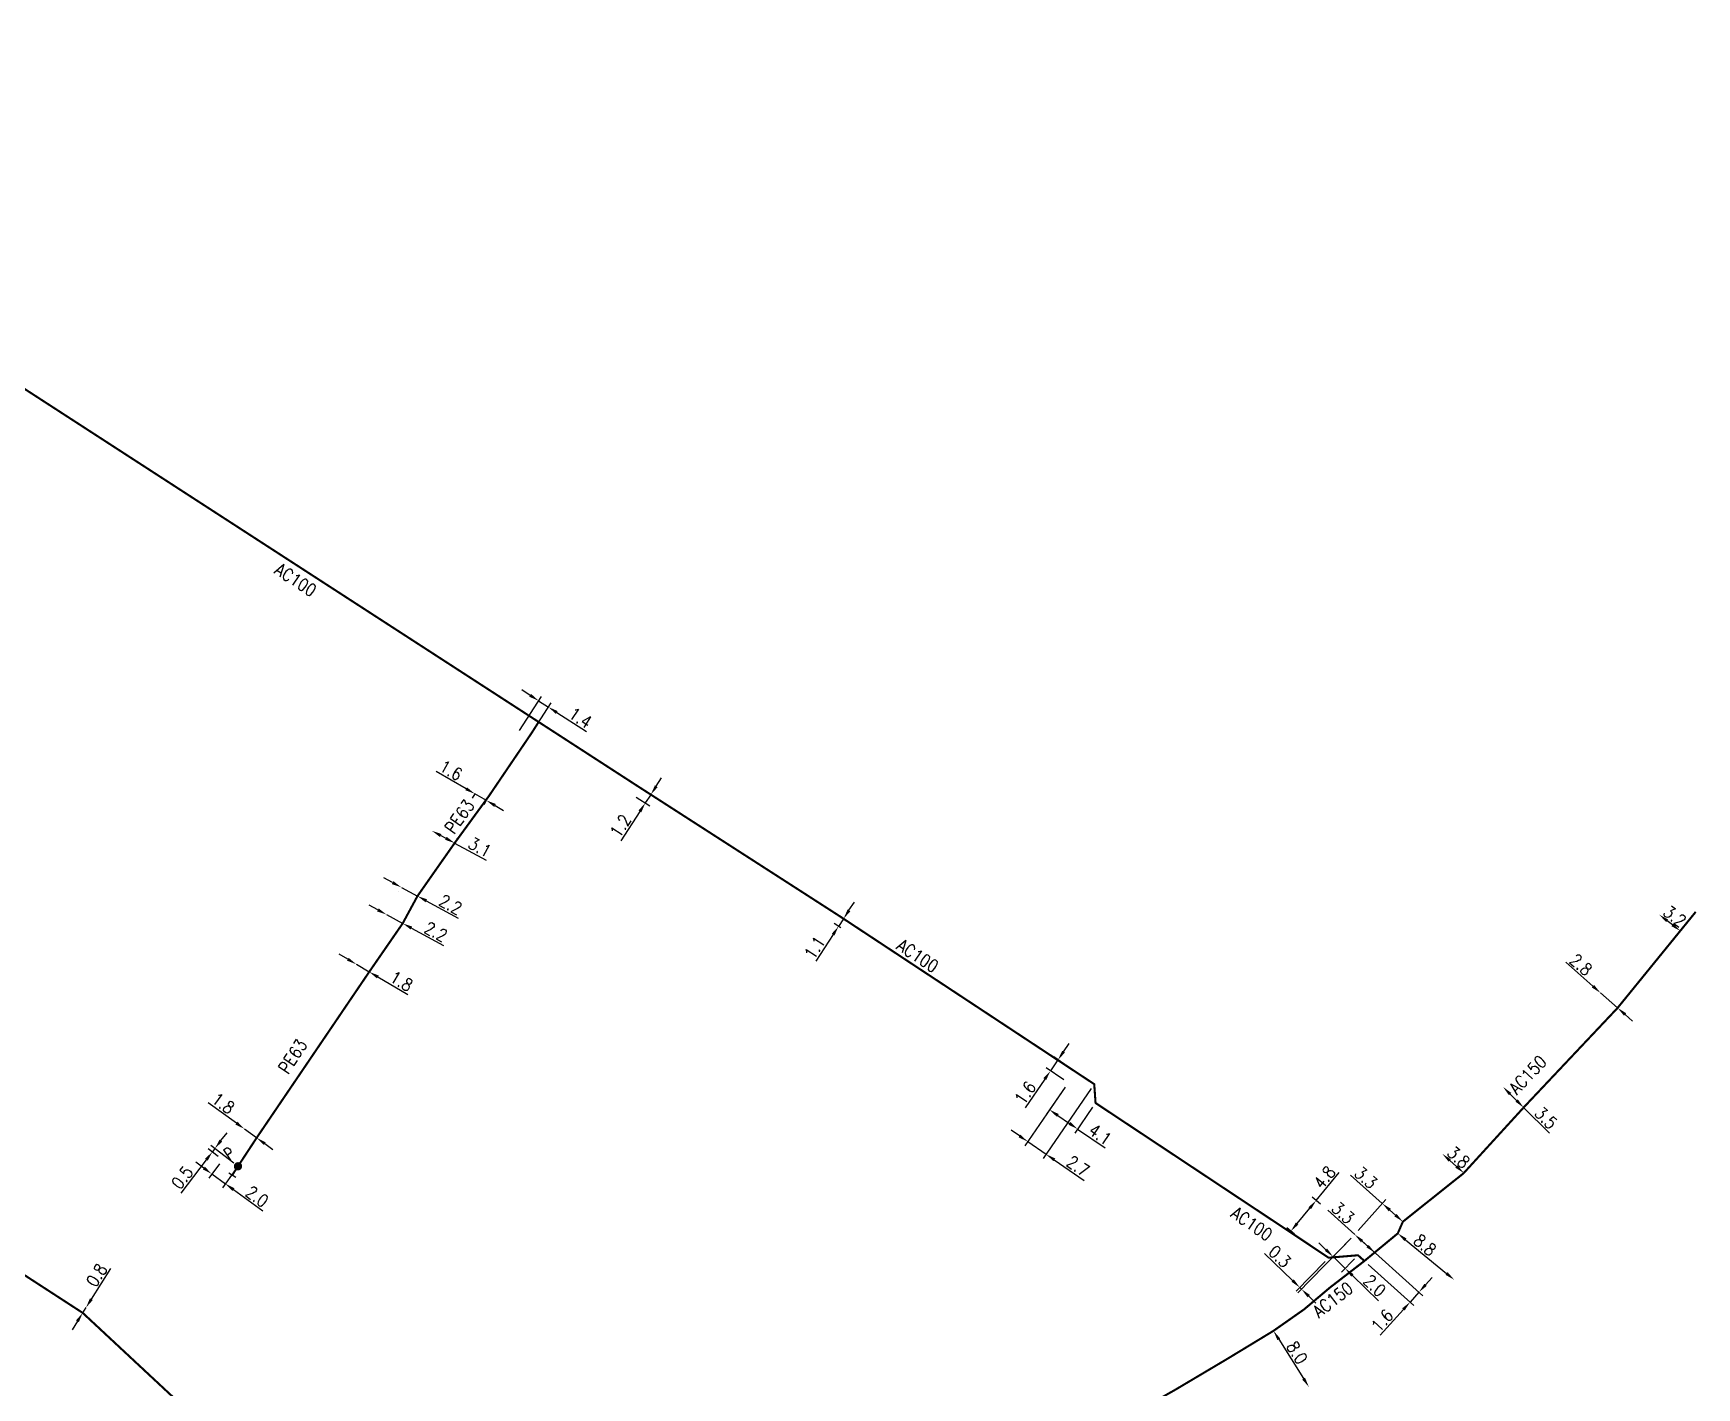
# Model space of a CAD drawing. Header units: millimetres. Extents: x 138998 to 140015, y 127998 to 129006.
# Drawn here: x 139799.9 to 140000.1, y 128488 to 128651.1 of the extents above; entities that cross this region are included whole.
import ezdxf
from ezdxf.enums import TextEntityAlignment as Align

# ---------------------------------------------------------------- set-up
doc = ezdxf.new("R2010")
doc.units = ezdxf.units.MM
doc.header["$PDMODE"] = 34
doc.linetypes.add('L_25_AP', pattern=[2000, 1000, 1000])
doc.linetypes.add('L_25_PE', pattern=[2000, 1000, 1000])
doc.layers.get('0').update_dxf_attribs({"linetype": 'CONTINUOUS'})
doc.layers.get('DEFPOINTS').update_dxf_attribs({"linetype": 'CONTINUOUS'})
for name, color, linetype in [('L_150', 1, 'CONTINUOUS'), ('L_300', 7, 'CONTINUOUS'), ('L_340', 7, 'CONTINUOUS')]:
    doc.layers.add(name, color=color, linetype=linetype)
doc.styles.add('G_ROMANS', font='ROMANS.SHX', dxfattribs={"width": 0.75})
doc.styles.get("Standard").update_dxf_attribs({"font": 'romans.shx', "width": 0.85})
doc.dimstyles.get("Standard").update_dxf_attribs({"dimtxt": 1.5, "dimasz": 1.2, "dimexe": 0.625, "dimexo": 0.625, "dimgap": 0.25, "dimtad": 1, "dimdec": 1, "dimzin": 0, "dimdsep": 46, "dimtxsty": 'Standard', "dimcen": -0.5, "dimadec": 0, "dimazin": 0, "dimtfac": 1, "dimtdec": 1, "dimtmove": 0, "dimatfit": 3, "dimfxl": 0, "dimtolj": 1, "dimtzin": 0, "dimarcsym": 0})

# ---------------------------------------------------------------- blocks, each defined once
blk = doc.blocks.new('*D8')
at = {"layer": 'DEFPOINTS', "color": 0, "linetype": 'Continuous', "transparency": 16777216}
for p in [(139861.9, 128569.96), (139860.22, 128567.36), (139858.06, 128566.61)]:
    blk.add_point(p, dxfattribs=at)
at = {"layer": 'L_150', "color": 0, "linetype": 'Continuous', "lineweight": -2, "transparency": 16777216}
for p, q in [((139859.71, 128571.37), (139858.7, 128572.02)), ((139858.4, 128567.13), (139861.06, 128571.24)), ((139860.55, 128567.88), (139862.24, 128570.48)), ((139860.72, 128570.72), (139861.9, 128569.96)), ((139862.9, 128569.31), (139866.47, 128567))]:
    blk.add_line(p, q, dxfattribs=at)
at = {"layer": 'L_150', "color": 0, "linetype": 'Continuous', "transparency": 16777216}
for points in [[(139859.82, 128571.54), (139859.6, 128571.2), (139860.72, 128570.72)], [(139863.01, 128569.48), (139862.8, 128569.14), (139861.9, 128569.96)]]:
    blk.add_solid(points, dxfattribs=at)
at = {"layer": 'L_150', "color": 0, "linetype": 'Continuous', "transparency": 16777216, "insert": (139865.74, 128568.67), "char_height": 1.5, "attachment_point": 5, "rotation": 327.1236}
blk.add_mtext('\\A1;1.4', dxfattribs=at)
blk = doc.blocks.new('*D64')
at = {"layer": 'DEFPOINTS', "color": 0, "linetype": 'Continuous', "transparency": 16777216}
for p in [(139853.04, 128559.52), (139853.35, 128560.04), (139854.73, 128559.24)]:
    blk.add_point(p, dxfattribs=at)
at = {"layer": 'L_150', "color": 0, "linetype": 'Continuous', "lineweight": -2, "transparency": 16777216}
for p, q in [((139852, 128560.12), (139848.38, 128562.22)), ((139853.03, 128559.5), (139852.73, 128558.98)), ((139854.43, 128558.72), (139853.04, 128559.52)), ((139854.42, 128558.7), (139854.11, 128558.18)), ((139855.47, 128558.12), (139856.5, 128557.51))]:
    blk.add_line(p, q, dxfattribs=at)
at = {"layer": 'L_150', "color": 0, "linetype": 'Continuous', "transparency": 16777216}
for points in [[(139852.1, 128560.29), (139851.9, 128559.95), (139853.04, 128559.52)], [(139855.57, 128558.29), (139855.37, 128557.94), (139854.43, 128558.72)]]:
    blk.add_solid(points, dxfattribs=at)
at = {"layer": 'L_150', "color": 0, "linetype": 'Continuous', "transparency": 16777216, "insert": (139850.17, 128562.34), "char_height": 1.5, "attachment_point": 5, "rotation": 329.9314}
blk.add_mtext('\\A1;1.6', dxfattribs=at)
blk = doc.blocks.new('*D65')
at = {"layer": 'DEFPOINTS', "color": 0, "linetype": 'Continuous', "transparency": 16777216}
for p in [(139844.2, 128548.26), (139844.2, 128548.25), (139846.14, 128547.21)]:
    blk.add_point(p, dxfattribs=at)
at = {"layer": 'L_150', "color": 0, "linetype": 'Continuous', "lineweight": -2, "transparency": 16777216}
for p, q in [((139843.14, 128548.82), (139842.09, 128549.39)), ((139843.91, 128547.71), (139843.9, 128547.7)), ((139844.2, 128548.25), (139846.14, 128547.21)), ((139847.19, 128546.64), (139851.04, 128544.56))]:
    blk.add_line(p, q, dxfattribs=at)
at = {"layer": 'L_150', "color": 0, "linetype": 'Continuous', "transparency": 16777216}
for points in [[(139843.24, 128549), (139843.05, 128548.65), (139844.2, 128548.25)], [(139847.29, 128546.81), (139847.1, 128546.46), (139846.14, 128547.21)]]:
    blk.add_solid(points, dxfattribs=at)
at = {"layer": 'L_150', "color": 0, "linetype": 'Continuous', "transparency": 16777216, "insert": (139850.12, 128546.19), "char_height": 1.5, "attachment_point": 5, "rotation": 331.5995}
blk.add_mtext('\\A1;2.2', dxfattribs=at)
blk = doc.blocks.new('*D66')
at = {"layer": 'DEFPOINTS', "color": 0, "linetype": 'Continuous', "transparency": 16777216}
for p in [(139847.88, 128555.06), (139847.88, 128555.06), (139850.59, 128553.56)]:
    blk.add_point(p, dxfattribs=at)
at = {"layer": 'L_150', "color": 0, "linetype": 'Continuous', "lineweight": -2, "transparency": 16777216}
for p, q in [((139848.94, 128554.49), (139849.55, 128554.16)), ((139850.61, 128553.59), (139854.39, 128551.54)), ((139850.89, 128554.11), (139850.91, 128554.14))]:
    blk.add_line(p, q, dxfattribs=at)
at = {"layer": 'L_150', "color": 0, "linetype": 'Continuous', "transparency": 16777216}
for points in [[(139849.03, 128554.67), (139848.84, 128554.32), (139847.88, 128555.06)], [(139849.65, 128554.34), (139849.46, 128553.98), (139850.61, 128553.59)]]:
    blk.add_solid(points, dxfattribs=at)
at = {"layer": 'L_150', "color": 0, "linetype": 'Continuous', "transparency": 16777216, "insert": (139853.64, 128553.09), "char_height": 1.5, "attachment_point": 5, "rotation": 331.5995}
blk.add_mtext('\\A1;3.1', dxfattribs=at)
blk = doc.blocks.new('L_300_12')
at = {"color": 0, "linetype": 'Continuous', "const_width": 0.497, "flags": 128}
blk.add_lwpolyline([(-0.25, 0, 1), (0.25, 0, 1)], format="xyb", close=True, dxfattribs=at)
at = {"color": 0, "linetype": 'Continuous', "style": 'G_ROMANS', "width": 0.75}
blk.add_text('P', height=1.5, dxfattribs=at).set_placement((0, 1.85), align=Align.MIDDLE)
at = {"color": 0, "linetype": 'Continuous', "width": 0.75, "flags": 3}
for tag, p in [('DEF_LEG', (0, -5)), ('DEF_COUP', (0, -7.5)), ('DEF_TYPE', (0, -10))]:
    blk.add_attdef(tag, text='', height=1.2, dxfattribs=at).set_placement(p, align=Align.MIDDLE)
blk = doc.blocks.new('*D114')
at = {"layer": 'DEFPOINTS', "color": 0, "linetype": 'Continuous', "transparency": 16777216}
for p in [(139825.32, 128519.16), (139826.78, 128518.1), (139826.78, 128518.1)]:
    blk.add_point(p, dxfattribs=at)
at = {"layer": 'L_150', "color": 0, "linetype": 'Continuous', "lineweight": -2, "transparency": 16777216}
for p, q in [((139824.35, 128519.87), (139820.96, 128522.33)), ((139826.78, 128518.1), (139825.32, 128519.16)), ((139827.75, 128517.4), (139828.72, 128516.69))]:
    blk.add_line(p, q, dxfattribs=at)
at = {"layer": 'L_150', "color": 0, "linetype": 'Continuous', "transparency": 16777216}
for points in [[(139824.47, 128520.03), (139824.23, 128519.7), (139825.32, 128519.16)], [(139827.87, 128517.56), (139827.63, 128517.24), (139826.78, 128518.1)]]:
    blk.add_solid(points, dxfattribs=at)
at = {"layer": 'L_150', "color": 0, "linetype": 'Continuous', "transparency": 16777216, "insert": (139822.76, 128522.26), "char_height": 1.5, "attachment_point": 5, "rotation": 324.0385}
blk.add_mtext('\\A1;1.8', dxfattribs=at)
blk = doc.blocks.new('*D115')
at = {"layer": 'DEFPOINTS', "color": 0, "linetype": 'Continuous', "transparency": 16777216}
for p in [(139838.78, 128538.99), (139840.33, 128538.08), (139840.33, 128538.08)]:
    blk.add_point(p, dxfattribs=at)
at = {"layer": 'L_150', "color": 0, "linetype": 'Continuous', "lineweight": -2, "transparency": 16777216}
for p, q in [((139837.75, 128539.6), (139836.71, 128540.21)), ((139838.78, 128538.99), (139840.33, 128538.08)), ((139841.37, 128537.47), (139844.98, 128535.34))]:
    blk.add_line(p, q, dxfattribs=at)
at = {"layer": 'L_150', "color": 0, "linetype": 'Continuous', "transparency": 16777216}
for points in [[(139837.85, 128539.77), (139837.65, 128539.43), (139838.78, 128538.99)], [(139841.47, 128537.64), (139841.26, 128537.29), (139840.33, 128538.08)]]:
    blk.add_solid(points, dxfattribs=at)
at = {"layer": 'L_150', "color": 0, "linetype": 'Continuous', "transparency": 16777216, "insert": (139844.2, 128536.96), "char_height": 1.5, "attachment_point": 5, "rotation": 329.4768}
blk.add_mtext('\\A1;1.8', dxfattribs=at)
blk = doc.blocks.new('L_340_07')
at = {"color": 0, "linetype": 'Continuous', "const_width": 0.25, "flags": 128}
blk.add_lwpolyline([(0, 0), (1.25, 0)], dxfattribs=at)
at = {"color": 0, "linetype": 'Continuous', "flags": 128}
blk.add_lwpolyline([(1.25, -0.5), (1.25, 0.5)], dxfattribs=at)
at = {"color": 0, "linetype": 'Continuous', "style": 'G_ROMANS', "width": 0.75, "flags": 3}
for tag, p in [('DEF_LEG', (0.72, -3.47)), ('DEF_COUP', (0.72, -5.97)), ('DEF_TYPE', (0.72, -8.47))]:
    blk.add_attdef(tag, text='', height=1.2, dxfattribs=at).set_placement(p, align=Align.MIDDLE)
blk = doc.blocks.new('*D116')
at = {"layer": 'DEFPOINTS', "color": 0, "linetype": 'Continuous', "transparency": 16777216}
for p in [(139842.42, 128544.97), (139842.42, 128544.97), (139844.36, 128543.92)]:
    blk.add_point(p, dxfattribs=at)
at = {"layer": 'L_150', "color": 0, "linetype": 'Continuous', "lineweight": -2, "transparency": 16777216}
for p, q in [((139841.37, 128545.54), (139840.31, 128546.11)), ((139842.42, 128544.97), (139844.36, 128543.92)), ((139845.42, 128543.35), (139849.26, 128541.27))]:
    blk.add_line(p, q, dxfattribs=at)
at = {"layer": 'L_150', "color": 0, "linetype": 'Continuous', "transparency": 16777216}
for points in [[(139841.46, 128545.72), (139841.27, 128545.36), (139842.42, 128544.97)], [(139845.51, 128543.53), (139845.32, 128543.18), (139844.36, 128543.92)]]:
    blk.add_solid(points, dxfattribs=at)
at = {"layer": 'L_150', "color": 0, "linetype": 'Continuous', "transparency": 16777216, "insert": (139848.34, 128542.91), "char_height": 1.5, "attachment_point": 5, "rotation": 331.5995}
blk.add_mtext('\\A1;2.2', dxfattribs=at)
blk = doc.blocks.new('*D117')
at = {"layer": 'DEFPOINTS', "color": 0, "linetype": 'Continuous', "transparency": 16777216}
for p in [(139821.45, 128516.41), (139822.65, 128515.48), (139824.53, 128514.67)]:
    blk.add_point(p, dxfattribs=at)
at = {"layer": 'L_300', "color": 0, "linetype": 'Continuous', "lineweight": -2, "transparency": 16777216}
for p, q in [((139822.48, 128517.76), (139823.21, 128518.71)), ((139820.72, 128515.46), (139817.64, 128511.44)), ((139822.16, 128515.86), (139820.95, 128516.79)), ((139824.04, 128515.05), (139821.26, 128517.19)), ((139821.75, 128516.81), (139821.45, 128516.41))]:
    blk.add_line(p, q, dxfattribs=at)
at = {"layer": 'L_300', "color": 0, "linetype": 'Continuous', "transparency": 16777216}
for points in [[(139822.32, 128517.88), (139822.64, 128517.64), (139821.75, 128516.81)], [(139820.56, 128515.58), (139820.88, 128515.33), (139821.45, 128516.41)]]:
    blk.add_solid(points, dxfattribs=at)
at = {"layer": 'L_300', "color": 0, "linetype": 'Continuous', "transparency": 16777216, "insert": (139817.81, 128513.31), "char_height": 1.5, "attachment_point": 5, "rotation": 52.4948}
blk.add_mtext('\\A1;0.5', dxfattribs=at)
blk = doc.blocks.new('*D118')
at = {"layer": 'DEFPOINTS', "color": 0, "linetype": 'Continuous', "transparency": 16777216}
for p in [(139822.65, 128515.48), (139824.53, 128514.67), (139823.01, 128512.57)]:
    blk.add_point(p, dxfattribs=at)
at = {"layer": 'L_300', "color": 0, "linetype": 'Continuous', "lineweight": -2, "transparency": 16777216}
for p, q in [((139820.42, 128514.45), (139819.45, 128515.16)), ((139822.29, 128514.98), (139821.03, 128513.24)), ((139821.39, 128513.75), (139823.01, 128512.57)), ((139824.17, 128514.16), (139822.65, 128512.07)), ((139823.98, 128511.87), (139827.52, 128509.3))]:
    blk.add_line(p, q, dxfattribs=at)
at = {"layer": 'L_300', "color": 0, "linetype": 'Continuous', "transparency": 16777216}
for points in [[(139820.54, 128514.61), (139820.31, 128514.29), (139821.39, 128513.75)], [(139824.1, 128512.03), (139823.87, 128511.71), (139823.01, 128512.57)]]:
    blk.add_solid(points, dxfattribs=at)
at = {"layer": 'L_300', "color": 0, "linetype": 'Continuous', "transparency": 16777216, "insert": (139826.83, 128511.04), "char_height": 1.5, "attachment_point": 5, "rotation": 324.0431}
blk.add_mtext('\\A1;2.0', dxfattribs=at)
blk = doc.blocks.new('*D182')
at = {"layer": 'DEFPOINTS', "color": 0, "linetype": 'Continuous', "transparency": 16777216}
for p in [(139806.24, 128497.66), (139806.24, 128497.66), (139805.84, 128497.02)]:
    blk.add_point(p, dxfattribs=at)
at = {"layer": 'L_150', "color": 0, "linetype": 'Continuous', "lineweight": -2, "transparency": 16777216}
for p, q in [((139806.88, 128498.67), (139809.21, 128502.37)), ((139805.84, 128497.02), (139806.24, 128497.66)), ((139805.2, 128496.01), (139804.56, 128494.99))]:
    blk.add_line(p, q, dxfattribs=at)
at = {"layer": 'L_150', "color": 0, "linetype": 'Continuous', "transparency": 16777216}
for points in [[(139806.71, 128498.78), (139807.05, 128498.56), (139806.24, 128497.66)], [(139805.03, 128496.11), (139805.37, 128495.9), (139805.84, 128497.02)]]:
    blk.add_solid(points, dxfattribs=at)
at = {"layer": 'L_150', "color": 0, "linetype": 'Continuous', "transparency": 16777216, "insert": (139807.52, 128501.56), "char_height": 1.5, "attachment_point": 5, "rotation": 57.798}
blk.add_mtext('\\A1;0.8', dxfattribs=at)
blk = doc.blocks.new('*D221')
at = {"layer": 'DEFPOINTS', "color": 0, "linetype": 'Continuous', "transparency": 16777216}
for p in [(139958.95, 128506.46), (139958.95, 128506.46), (139961.4, 128504.25)]:
    blk.add_point(p, dxfattribs=at)
at = {"layer": 'L_150', "color": 0, "linetype": 'Continuous', "lineweight": -2, "transparency": 16777216}
for p, q in [((139958.95, 128506.46), (139955.7, 128509.38)), ((139960.51, 128505.05), (139959.84, 128505.66))]:
    blk.add_line(p, q, dxfattribs=at)
at = {"layer": 'L_150', "color": 0, "linetype": 'Continuous', "transparency": 16777216}
for points in [[(139959.98, 128505.8), (139959.71, 128505.51), (139958.95, 128506.46)], [(139960.64, 128505.2), (139960.38, 128504.91), (139961.4, 128504.25)]]:
    blk.add_solid(points, dxfattribs=at)
at = {"layer": 'L_150', "color": 0, "linetype": 'Continuous', "transparency": 16777216, "insert": (139957.55, 128509.06), "char_height": 1.5, "attachment_point": 5, "rotation": 318.0521}
blk.add_mtext('\\A1;3.3', dxfattribs=at)
blk = doc.blocks.new('*D222')
at = {"layer": 'DEFPOINTS', "color": 0, "linetype": 'Continuous', "transparency": 16777216}
for p in [(139964.14, 128506.59), (139970.94, 128501), (139970.94, 128501)]:
    blk.add_point(p, dxfattribs=at)
at = {"layer": 'L_150', "color": 0, "linetype": 'Continuous', "lineweight": -2, "transparency": 16777216}
blk.add_line((139965.07, 128505.83), (139970.01, 128501.76), dxfattribs=at)
at = {"layer": 'L_150', "color": 0, "linetype": 'Continuous', "transparency": 16777216}
for points in [[(139965.19, 128505.98), (139964.94, 128505.67), (139964.14, 128506.59)], [(139970.14, 128501.92), (139969.88, 128501.61), (139970.94, 128501)]]:
    blk.add_solid(points, dxfattribs=at)
at = {"layer": 'L_150', "color": 0, "linetype": 'Continuous', "transparency": 16777216, "insert": (139967.42, 128505.18), "char_height": 1.5, "attachment_point": 5, "rotation": 320.5792}
blk.add_mtext('\\A1;8.8', dxfattribs=at)
blk = doc.blocks.new('*D223')
at = {"layer": 'DEFPOINTS', "color": 0, "linetype": 'Continuous', "transparency": 16777216}
for p in [(139969.5, 128516.17), (139969.5, 128516.17), (139972.07, 128513.84)]:
    blk.add_point(p, dxfattribs=at)
at = {"layer": 'L_150', "color": 0, "linetype": 'Continuous', "lineweight": -2, "transparency": 16777216}
for p, q in [((139971.19, 128514.65), (139970.39, 128515.37)), ((139972.49, 128514.3), (139972.51, 128514.32))]:
    blk.add_line(p, q, dxfattribs=at)
at = {"layer": 'L_150', "color": 0, "linetype": 'Continuous', "transparency": 16777216}
for points in [[(139970.52, 128515.52), (139970.26, 128515.22), (139969.5, 128516.17)], [(139971.33, 128514.8), (139971.06, 128514.51), (139972.09, 128513.86)]]:
    blk.add_solid(points, dxfattribs=at)
at = {"layer": 'L_150', "color": 0, "linetype": 'Continuous', "transparency": 16777216, "insert": (139971.46, 128515.76), "char_height": 1.5, "attachment_point": 5, "rotation": 318.2371}
blk.add_mtext('\\A1;3.8', dxfattribs=at)
blk = doc.blocks.new('*D224')
at = {"layer": 'DEFPOINTS', "color": 0, "linetype": 'Continuous', "transparency": 16777216}
for p in [(139976.81, 128524.22), (139976.81, 128524.22), (139979.29, 128521.75)]:
    blk.add_point(p, dxfattribs=at)
at = {"layer": 'L_150', "color": 0, "linetype": 'Continuous', "lineweight": -2, "transparency": 16777216}
for p, q in [((139977.66, 128523.37), (139978.44, 128522.6)), ((139979.29, 128521.75), (139982.39, 128518.66))]:
    blk.add_line(p, q, dxfattribs=at)
at = {"layer": 'L_150', "color": 0, "linetype": 'Continuous', "transparency": 16777216}
for points in [[(139977.8, 128523.51), (139977.52, 128523.23), (139976.81, 128524.22)], [(139978.58, 128522.74), (139978.3, 128522.45), (139979.29, 128521.75)]]:
    blk.add_solid(points, dxfattribs=at)
at = {"layer": 'L_150', "color": 0, "linetype": 'Continuous', "transparency": 16777216, "insert": (139981.97, 128520.49), "char_height": 1.5, "attachment_point": 5, "rotation": 315.1092}
blk.add_mtext('\\A1;3.5', dxfattribs=at)
blk = doc.blocks.new('*D225')
at = {"layer": 'DEFPOINTS', "color": 0, "linetype": 'Continuous', "transparency": 16777216}
for p in [(139988.54, 128535.55), (139988.54, 128535.55), (139990.6, 128533.74)]:
    blk.add_point(p, dxfattribs=at)
at = {"layer": 'L_150', "color": 0, "linetype": 'Continuous', "lineweight": -2, "transparency": 16777216}
for p, q in [((139987.63, 128536.35), (139984.35, 128539.23)), ((139990.6, 128533.74), (139988.54, 128535.55)), ((139991.5, 128532.95), (139992.4, 128532.15))]:
    blk.add_line(p, q, dxfattribs=at)
at = {"layer": 'L_150', "color": 0, "linetype": 'Continuous', "transparency": 16777216}
for points in [[(139987.77, 128536.5), (139987.5, 128536.2), (139988.54, 128535.55)], [(139991.63, 128533.1), (139991.37, 128532.8), (139990.6, 128533.74)]]:
    blk.add_solid(points, dxfattribs=at)
at = {"layer": 'L_150', "color": 0, "linetype": 'Continuous', "transparency": 16777216, "insert": (139986.2, 128538.94), "char_height": 1.5, "attachment_point": 5, "rotation": 318.6822}
blk.add_mtext('\\A1;2.8', dxfattribs=at)
blk = doc.blocks.new('*D226')
at = {"layer": 'DEFPOINTS', "color": 0, "linetype": 'Continuous', "transparency": 16777216}
for p in [(139995.61, 128544.97), (139995.61, 128544.97), (139998.14, 128543.01)]:
    blk.add_point(p, dxfattribs=at)
at = {"layer": 'L_150', "color": 0, "linetype": 'Continuous', "lineweight": -2, "transparency": 16777216}
blk.add_line((139997.19, 128543.74), (139996.56, 128544.23), dxfattribs=at)
at = {"layer": 'L_150', "color": 0, "linetype": 'Continuous', "transparency": 16777216}
for points in [[(139996.68, 128544.39), (139996.44, 128544.07), (139995.61, 128544.97)], [(139997.31, 128543.9), (139997.07, 128543.58), (139998.14, 128543.01)]]:
    blk.add_solid(points, dxfattribs=at)
at = {"layer": 'L_150', "color": 0, "linetype": 'Continuous', "transparency": 16777216, "insert": (139997.49, 128544.78), "char_height": 1.5, "attachment_point": 5, "rotation": 322.2721}
blk.add_mtext('\\A1;3.2', dxfattribs=at)
blk = doc.blocks.new('*D227')
at = {"layer": 'DEFPOINTS', "color": 0, "linetype": 'Continuous', "transparency": 16777216}
for p in [(139958.95, 128506.46), (139959.35, 128503.96), (139957.81, 128502.37)]:
    blk.add_point(p, dxfattribs=at)
at = {"layer": 'L_150', "color": 0, "linetype": 'Continuous', "lineweight": -2, "transparency": 16777216}
for p, q in [((139955.49, 128504.63), (139954.63, 128505.46)), ((139958.51, 128506.01), (139955.92, 128503.34)), ((139956.35, 128503.79), (139957.81, 128502.37)), ((139958.91, 128503.51), (139957.38, 128501.93)), ((139958.67, 128501.54), (139961.81, 128498.49))]:
    blk.add_line(p, q, dxfattribs=at)
at = {"layer": 'L_150', "color": 0, "linetype": 'Continuous', "transparency": 16777216}
for points in [[(139955.63, 128504.77), (139955.36, 128504.48), (139956.35, 128503.79)], [(139958.81, 128501.68), (139958.53, 128501.39), (139957.81, 128502.37)]]:
    blk.add_solid(points, dxfattribs=at)
at = {"layer": 'L_150', "color": 0, "linetype": 'Continuous', "transparency": 16777216, "insert": (139961.37, 128500.31), "char_height": 1.5, "attachment_point": 5, "rotation": 315.8119}
blk.add_mtext('\\A1;2.0', dxfattribs=at)
blk = doc.blocks.new('*D231')
at = {"layer": 'DEFPOINTS', "color": 0, "linetype": 'Continuous', "transparency": 16777216}
for p in [(139949.18, 128494.86), (139953.44, 128488.1), (139953.44, 128488.1)]:
    blk.add_point(p, dxfattribs=at)
at = {"layer": 'L_150', "color": 0, "linetype": 'Continuous', "lineweight": -2, "transparency": 16777216}
blk.add_line((139949.82, 128493.85), (139952.8, 128489.11), dxfattribs=at)
at = {"layer": 'L_150', "color": 0, "linetype": 'Continuous', "transparency": 16777216}
for points in [[(139949.98, 128493.95), (139949.65, 128493.74), (139949.18, 128494.86)], [(139952.97, 128489.22), (139952.63, 128489.01), (139953.44, 128488.1)]]:
    blk.add_solid(points, dxfattribs=at)
at = {"layer": 'L_150', "color": 0, "linetype": 'Continuous', "transparency": 16777216, "insert": (139952.02, 128492.23), "char_height": 1.5, "attachment_point": 5, "rotation": 302.2613}
blk.add_mtext('\\A1;8.0', dxfattribs=at)
blk = doc.blocks.new('*D266')
at = {"layer": 'DEFPOINTS', "color": 0, "linetype": 'Continuous', "transparency": 16777216}
for p in [(139871.93, 128559.47), (139872.41, 128560.59), (139874.22, 128559.41)]:
    blk.add_point(p, dxfattribs=at)
at = {"layer": 'L_150', "color": 0, "linetype": 'Continuous', "lineweight": -2, "transparency": 16777216}
for p, q in [((139874.88, 128560.42), (139875.53, 128561.42)), ((139872.94, 128560.25), (139874.74, 128559.07)), ((139874.22, 128559.41), (139873.56, 128558.41)), ((139872.91, 128557.4), (139870.6, 128553.87)), ((139872.46, 128559.13), (139874.09, 128558.07))]:
    blk.add_line(p, q, dxfattribs=at)
at = {"layer": 'L_150', "color": 0, "linetype": 'Continuous', "transparency": 16777216}
for points in [[(139874.71, 128560.52), (139875.04, 128560.31), (139874.22, 128559.41)], [(139872.74, 128557.51), (139873.08, 128557.29), (139873.56, 128558.41)]]:
    blk.add_solid(points, dxfattribs=at)
at = {"layer": 'L_150', "color": 0, "linetype": 'Continuous', "transparency": 16777216, "insert": (139870.58, 128555.67), "char_height": 1.5, "attachment_point": 5, "rotation": 56.8521}
blk.add_mtext('\\A1;1.2', dxfattribs=at)
blk = doc.blocks.new('*D267')
at = {"layer": 'DEFPOINTS', "color": 0, "linetype": 'Continuous', "transparency": 16777216}
for p in [(139897.43, 128544.48), (139898.2, 128543.97), (139897.61, 128543.04)]:
    blk.add_point(p, dxfattribs=at)
at = {"layer": 'L_150', "color": 0, "linetype": 'Continuous', "lineweight": -2, "transparency": 16777216}
for p, q in [((139898.08, 128545.49), (139898.74, 128546.49)), ((139897.09, 128543.39), (139896.3, 128543.9)), ((139897.43, 128544.48), (139896.82, 128543.56)), ((139897.68, 128544.31), (139896.9, 128544.82)), ((139896.17, 128542.56), (139894.07, 128539.35))]:
    blk.add_line(p, q, dxfattribs=at)
at = {"layer": 'L_150', "color": 0, "linetype": 'Continuous', "transparency": 16777216}
for points in [[(139897.91, 128545.59), (139898.25, 128545.38), (139897.43, 128544.48)], [(139896, 128542.67), (139896.33, 128542.45), (139896.82, 128543.56)]]:
    blk.add_solid(points, dxfattribs=at)
at = {"layer": 'L_150', "color": 0, "linetype": 'Continuous', "transparency": 16777216, "insert": (139893.96, 128541), "char_height": 1.5, "attachment_point": 5, "rotation": 56.8259}
blk.add_mtext('\\A1;1.1', dxfattribs=at)
blk = doc.blocks.new('*D268')
at = {"layer": 'DEFPOINTS', "color": 0, "linetype": 'Continuous', "transparency": 16777216}
for p in [(139923.23, 128527.48), (139925.4, 128526), (139924.45, 128524.71)]:
    blk.add_point(p, dxfattribs=at)
at = {"layer": 'L_150', "color": 0, "linetype": 'Continuous', "lineweight": -2, "transparency": 16777216}
for p, q in [((139923.91, 128528.47), (139924.59, 128529.46)), ((139923.23, 128527.48), (139922.33, 128526.16)), ((139924.88, 128526.36), (139922.72, 128527.84)), ((139923.93, 128525.07), (139921.81, 128526.51)), ((139921.65, 128525.17), (139919.29, 128521.71))]:
    blk.add_line(p, q, dxfattribs=at)
at = {"layer": 'L_150', "color": 0, "linetype": 'Continuous', "transparency": 16777216}
for points in [[(139923.75, 128528.59), (139924.08, 128528.36), (139923.23, 128527.48)], [(139921.49, 128525.28), (139921.82, 128525.06), (139922.33, 128526.16)]]:
    blk.add_solid(points, dxfattribs=at)
at = {"layer": 'L_150', "color": 0, "linetype": 'Continuous', "transparency": 16777216, "insert": (139919.31, 128523.51), "char_height": 1.5, "attachment_point": 5, "rotation": 55.6307}
blk.add_mtext('\\A1;1.6', dxfattribs=at)
blk = doc.blocks.new('*D269')
at = {"layer": 'DEFPOINTS', "color": 0, "linetype": 'Continuous', "transparency": 16777216}
for p in [(139924.45, 128524.71), (139927.6, 128524.56), (139921.81, 128516.12)]:
    blk.add_point(p, dxfattribs=at)
at = {"layer": 'L_150', "color": 0, "linetype": 'Continuous', "lineweight": -2, "transparency": 16777216}
for p, q in [((139924.1, 128524.2), (139919.24, 128517.13)), ((139927.25, 128524.04), (139921.45, 128515.61)), ((139918.6, 128518.32), (139917.61, 128519)), ((139919.59, 128517.64), (139921.81, 128516.12)), ((139922.79, 128515.44), (139926.4, 128512.97))]:
    blk.add_line(p, q, dxfattribs=at)
at = {"layer": 'L_150', "color": 0, "linetype": 'Continuous', "transparency": 16777216}
for points in [[(139918.72, 128518.49), (139918.49, 128518.16), (139919.59, 128517.64)], [(139922.91, 128515.61), (139922.68, 128515.28), (139921.81, 128516.12)]]:
    blk.add_solid(points, dxfattribs=at)
at = {"layer": 'L_150', "color": 0, "linetype": 'Continuous', "transparency": 16777216, "insert": (139925.66, 128514.69), "char_height": 1.5, "attachment_point": 5, "rotation": 325.5022}
blk.add_mtext('\\A1;2.7', dxfattribs=at)
blk = doc.blocks.new('*D270')
at = {"layer": 'DEFPOINTS', "color": 0, "linetype": 'Continuous', "transparency": 16777216}
for p in [(139958.95, 128506.46), (139960.12, 128503.27), (139965.62, 128498.32)]:
    blk.add_point(p, dxfattribs=at)
at = {"layer": 'L_150', "color": 0, "linetype": 'Continuous', "lineweight": -2, "transparency": 16777216}
for p, q in [((139959.41, 128506.04), (139967.15, 128499.09)), ((139960.58, 128502.85), (139966.08, 128497.91)), ((139967.48, 128500.4), (139968.29, 128501.29)), ((139966.68, 128499.51), (139965.62, 128498.32)), ((139964.82, 128497.43), (139962.02, 128494.32))]:
    blk.add_line(p, q, dxfattribs=at)
at = {"layer": 'L_150', "color": 0, "linetype": 'Continuous', "transparency": 16777216}
for points in [[(139967.34, 128500.53), (139967.63, 128500.27), (139966.68, 128499.51)], [(139964.67, 128497.57), (139964.96, 128497.3), (139965.62, 128498.32)]]:
    blk.add_solid(points, dxfattribs=at)
at = {"layer": 'L_150', "color": 0, "linetype": 'Continuous', "transparency": 16777216, "insert": (139962.27, 128496.1), "char_height": 1.5, "attachment_point": 5, "rotation": 48.0543}
blk.add_mtext('\\A1;1.6', dxfattribs=at)
blk = doc.blocks.new('*D271')
at = {"layer": 'DEFPOINTS', "color": 0, "linetype": 'Continuous', "transparency": 16777216}
for p in [(139964.75, 128508), (139964.75, 128508), (139958.95, 128506.45)]:
    blk.add_point(p, dxfattribs=at)
at = {"layer": 'L_150', "color": 0, "linetype": 'Continuous', "lineweight": -2, "transparency": 16777216}
for p, q in [((139962.28, 128510.19), (139958.45, 128513.61)), ((139959.37, 128506.92), (139962.7, 128510.66)), ((139963.85, 128508.8), (139963.18, 128509.4))]:
    blk.add_line(p, q, dxfattribs=at)
at = {"layer": 'L_150', "color": 0, "linetype": 'Continuous', "transparency": 16777216}
for points in [[(139963.31, 128509.55), (139963.05, 128509.25), (139962.28, 128510.19)], [(139963.99, 128508.95), (139963.72, 128508.65), (139964.75, 128508)]]:
    blk.add_solid(points, dxfattribs=at)
at = {"layer": 'L_150', "color": 0, "linetype": 'Continuous', "transparency": 16777216, "insert": (139960.3, 128513.3), "char_height": 1.5, "attachment_point": 5, "rotation": 318.311}
blk.add_mtext('\\A1;3.3', dxfattribs=at)
blk = doc.blocks.new('*D272')
at = {"layer": 'DEFPOINTS', "color": 0, "linetype": 'Continuous', "transparency": 16777216}
for p in [(139924.45, 128524.71), (139927.76, 128522.29), (139925.6, 128519.15)]:
    blk.add_point(p, dxfattribs=at)
at = {"layer": 'L_150', "color": 0, "linetype": 'Continuous', "lineweight": -2, "transparency": 16777216}
for p, q in [((139924.1, 128524.2), (139921.87, 128520.96)), ((139927.4, 128521.77), (139925.25, 128518.64)), ((139923.21, 128520.8), (139924.61, 128519.83)), ((139925.6, 128519.15), (139928.91, 128516.88))]:
    blk.add_line(p, q, dxfattribs=at)
at = {"layer": 'L_150', "color": 0, "linetype": 'Continuous', "transparency": 16777216}
for points in [[(139923.33, 128520.96), (139923.1, 128520.63), (139922.22, 128521.48)], [(139924.73, 128520), (139924.5, 128519.67), (139925.6, 128519.15)]]:
    blk.add_solid(points, dxfattribs=at)
at = {"layer": 'L_150', "color": 0, "linetype": 'Continuous', "transparency": 16777216, "insert": (139928.31, 128518.5), "char_height": 1.5, "attachment_point": 5, "rotation": 325.5022}
blk.add_mtext('\\A1;4.1', dxfattribs=at)
blk = doc.blocks.new('*D273')
at = {"layer": 'DEFPOINTS', "color": 0, "linetype": 'Continuous', "transparency": 16777216}
for p in [(139955.32, 128509.72), (139951.26, 128506.85), (139952.18, 128506.09)]:
    blk.add_point(p, dxfattribs=at)
at = {"layer": 'L_150', "color": 0, "linetype": 'Continuous', "lineweight": -2, "transparency": 16777216}
for p, q in [((139954.31, 128510.55), (139957.09, 128513.93)), ((139952.02, 128507.78), (139953.54, 128509.63)), ((139954.84, 128510.11), (139953.82, 128510.95)), ((139951.69, 128506.49), (139950.77, 128507.25))]:
    blk.add_line(p, q, dxfattribs=at)
at = {"layer": 'L_150', "color": 0, "linetype": 'Continuous', "transparency": 16777216}
for points in [[(139953.39, 128509.75), (139953.7, 128509.5), (139954.31, 128510.55)], [(139951.87, 128507.9), (139952.17, 128507.65), (139951.26, 128506.85)]]:
    blk.add_solid(points, dxfattribs=at)
at = {"layer": 'L_150', "color": 0, "linetype": 'Continuous', "transparency": 16777216, "insert": (139955.31, 128513.34), "char_height": 1.5, "attachment_point": 5, "rotation": 50.5281}
blk.add_mtext('\\A1;4.8', dxfattribs=at)
blk = doc.blocks.new('*D274')
at = {"layer": 'DEFPOINTS', "color": 0, "linetype": 'Continuous', "transparency": 16777216}
for p in [(139958.95, 128506.46), (139955.81, 128503.66), (139952.34, 128500.08)]:
    blk.add_point(p, dxfattribs=at)
at = {"layer": 'L_150', "color": 0, "linetype": 'Continuous', "lineweight": -2, "transparency": 16777216}
for p, q in [((139958.51, 128506.01), (139952.12, 128499.42)), ((139951.48, 128500.91), (139948.11, 128504.18)), ((139955.38, 128503.21), (139951.91, 128499.63)), ((139952.56, 128499.87), (139952.34, 128500.08)), ((139953.42, 128499.03), (139954.28, 128498.2))]:
    blk.add_line(p, q, dxfattribs=at)
at = {"layer": 'L_150', "color": 0, "linetype": 'Continuous', "transparency": 16777216}
for points in [[(139951.62, 128501.06), (139951.34, 128500.77), (139952.34, 128500.08)], [(139953.56, 128499.18), (139953.28, 128498.89), (139952.56, 128499.87)]]:
    blk.add_solid(points, dxfattribs=at)
at = {"layer": 'L_150', "color": 0, "linetype": 'Continuous', "transparency": 16777216, "insert": (139949.94, 128503.8), "char_height": 1.5, "attachment_point": 5, "rotation": 315.9014}
blk.add_mtext('\\A1;0.3', dxfattribs=at)

msp = doc.modelspace()

# ---------------------------------------------------------------- linework, layer by layer
at = {"layer": 'L_150', "linetype": 'L_25_AP', "flags": 128}
for points in [[(139730.91, 128650.96, 0.25, 0.25, 0), (139733.59, 128649.65, 0.25, 0.25, 0), (139738.32, 128647.18, 0.25, 0.25, 0), (139746.93, 128641.53, 0.25, 0.25, 0), (139774.24, 128624.73, 0.25, 0.25, 0), (139792.19, 128612.58, 0.25, 0.25, 0), (139872.41, 128560.59, 0.25, 0.25, 0), (139896.9, 128544.82, 0.25, 0.25, 0), (139927.6, 128524.56, 0.25, 0.25, 0), (139927.76, 128522.29, 0.25, 0.25, 0), (139952.18, 128506.09, 0.25, 0.25, 0), (139955.81, 128503.66, 0.25, 0.25, 0), (139959.35, 128503.96, 0.25, 0.25, 0), (139959.35, 128503.96, 0.25, 0.25, 0), (139960.12, 128503.27, 0, 0, 0)], [(139615.13, 128272.1, 0.25, 0.25, 0), (139617.71, 128274.99, 0.25, 0.25, 0), (139625.43, 128280.86, 0.25, 0.25, 0), (139639.41, 128291.54, 0.25, 0.25, 0), (139662.78, 128309.65, 0.25, 0.25, 0), (139679.77, 128322.46, 0.25, 0.25, 0), (139714.21, 128349.1, 0.25, 0.25, 0), (139714.21, 128349.1, 0.25, 0.25, 0), (139735.96, 128368.42, 0.25, 0.25, 0), (139748.14, 128379.46, 0.25, 0.25, 0), (139766.96, 128397.11, 0.25, 0.25, 0), (139779.94, 128409.01, 0.25, 0.25, 0), (139806.32, 128430.23, 0.25, 0.25, 0), (139809.41, 128434.57, 0.25, 0.25, 0), (139813.45, 128436.62, 0.25, 0.25, 0), (139818.03, 128438.93, 0.25, 0.25, 0), (139824.12, 128441.41, 0.25, 0.25, 0), (139834.05, 128444.73, 0.25, 0.25, 0), (139845.81, 128450.36, 0.25, 0.25, 0), (139854.11, 128452.32, 0.25, 0.25, 0), (139854.11, 128452.32, 0.25, 0.25, 0), (139854.11, 128452.32, 0.25, 0.25, 0), (139859.03, 128453.82, 0.25, 0.25, 0), (139859.26, 128453.38, 0.25, 0.25, 0), (139860.47, 128453.88, 0.25, 0.25, 0), (139870.7, 128457.63, 0.25, 0.25, 0.004827), (139870.71, 128457.63, 0.25, 0.25, 0), (139878.3, 128460.58, 0.25, 0.25, 0.000457), (139878.3, 128460.58, 0.25, 0.25, 0), (139908.01, 128472.63, 0.25, 0.25, 0), (139908.01, 128472.63, 0.25, 0.25, 0), (139908.01, 128472.63, 0.25, 0.25, 0), (139908.01, 128472.63, 0.25, 0.25, 0), (139908.01, 128472.63, 0.25, 0.25, 0), (139908.01, 128472.63, 0.25, 0.25, 0), (139912.57, 128474.74, 0.25, 0.25, 0), (139918.34, 128477.57, 0.25, 0.25, 0), (139922.83, 128479.85, 0.25, 0.25, 0), (139929.87, 128483.6, 0.25, 0.25, 0), (139932.79, 128485.19, 0.25, 0.25, 0), (139937.33, 128487.75, 0.25, 0.25, 0), (139943.71, 128491.54, 0.25, 0.25, 0), (139949.18, 128494.86, 0.25, 0.25, 0), (139949.18, 128494.86, 0.25, 0.25, 0), (139952.87, 128497.45, 0.25, 0.25, 0), (139955.95, 128500.05, 0.25, 0.25, 0), (139960.12, 128503.27, 0.25, 0.25, 0), (139964.14, 128506.59, 0.25, 0.25, 0), (139964.75, 128508, 0.25, 0.25, 0), (139972.07, 128513.84, 0.25, 0.25, 0), (139979.29, 128521.75, 0.25, 0.25, 0), (139990.6, 128533.74, 0.25, 0.25, 0), (139998.14, 128543.01, 0.25, 0.25, 0), (140000, 128545.3, 0, 0, 0)]]:
    msp.add_lwpolyline(points, format="xyseb", dxfattribs=at)
at = {"layer": 'L_150', "linetype": 'L_25_PE', "const_width": 0.25, "flags": 128}
for points in [[(139805.84, 128497.02), (139790.41, 128507.04), (139744.04, 128535.34), (139731.73, 128542.76), (139711.46, 128555.24), (139711.46, 128555.24), (139710.18, 128556.03), (139705.64, 128559.9), (139700.9, 128564.62), (139695.78, 128570.49), (139687.25, 128580.8), (139672.53, 128600.56), (139660.75, 128616.63), (139660.75, 128616.63), (139659.61, 128618.34), (139660.25, 128619.43)], [(139860.75, 128568.21), (139859.92, 128566.9), (139854.73, 128559.24), (139850.59, 128553.56), (139846.14, 128547.21), (139844.36, 128543.92), (139840.33, 128538.08), (139826.78, 128518.1), (139824.53, 128514.67)]]:
    msp.add_lwpolyline(points, dxfattribs=at)
at = {"layer": 'L_150', "linetype": 'L_25_PE', "flags": 128}
msp.add_lwpolyline([(139805.84, 128497.02, 0.25, 0.25, 0), (139840.98, 128464.27, 0.25, 0.25, 0), (139853.07, 128453.28, 0.25, 0.25, 0), (139854.11, 128452.32, 0, 0, 0)], format="xyseb", dxfattribs=at)

# ---------------------------------------------------------------- block references
at = {"layer": 'L_300', "rotation": 34.55475982916137}
msp.add_blockref('L_300_12', (139824.53, 128514.67), dxfattribs=at)
at = {"layer": 'L_340', "rotation": 236.8353132012499}
msp.add_blockref('L_340_07', (139824.53, 128514.67), dxfattribs=at)

# ---------------------------------------------------------------- texts
at = {"layer": 'L_150', "linetype": 'Continuous', "width": 0.85}
for s, rotation, p in [('AC100', 326.8403, (139828.81, 128586.12)), ('AC100', 326.5721, (139903.69, 128540.88)), ('AC150', 46.4144, (139978.46, 128523.21)), ('AC100', 325.4236, (139943.92, 128508.66)), ('AC150', 37.701, (139954.64, 128496.37))]:
    msp.add_text(s, height=1.5, rotation=rotation, dxfattribs=at).set_placement(p)
for rotation, p in [(54.3094, (139851.46, 128557.14)), (56.8325, (139831.37, 128528.28))]:
    msp.add_text('PE63 ', height=1.5, rotation=rotation, dxfattribs=at).set_placement(p, align=Align.MIDDLE)

# ---------------------------------------------------------------- dimensions: what is measured, and where the dimension line sits
at = {"layer": 'L_150', "linetype": 'Continuous'}
for base, p1, p2, angle, picture, middle in [((139861.9, 128569.96), (139858.06, 128566.61), (139860.22, 128567.36), 327.1236, '*D8', (139865.19, 128567.83)), ((139853.04, 128559.52), (139854.73, 128559.24), (139853.35, 128560.04), 329.9314, '*D64', (139849.67, 128561.47)), ((139847.88, 128555.06), (139850.59, 128553.56), (139847.88, 128555.06), 331.5995, '*D66', (139853.16, 128552.21)), ((139844.2, 128548.25), (139846.14, 128547.21), (139844.2, 128548.26), 331.5995, '*D65', (139849.64, 128545.31)), ((139842.42, 128544.97), (139844.36, 128543.92), (139842.42, 128544.97), 331.5995, '*D116', (139847.87, 128542.03)), ((139897.43, 128544.48), (139897.61, 128543.04), (139898.2, 128543.97), 56.8259, '*D267', (139894.79, 128540.45)), ((139995.61, 128544.97), (139998.14, 128543.01), (139995.61, 128544.97), 322.2721, '*D226', (139996.88, 128543.99)), ((139840.33, 128538.08), (139838.78, 128538.99), (139840.33, 128538.08), 329.4768, '*D115', (139843.69, 128536.1)), ((139988.536, 128535.555), (139990.60141, 128533.73935), (139988.536, 128535.555), 318.68221, '*D225', (139985.54249, 128538.18651)), ((139923.23, 128527.48), (139924.45, 128524.71), (139925.4, 128526), 55.6307, '*D268', (139920.13, 128522.95)), ((139826.78, 128518.1), (139825.32, 128519.16), (139826.78, 128518.1), 324.0385, '*D114', (139822.17, 128521.45)), ((139921.81, 128516.12), (139924.45, 128524.71), (139927.6, 128524.56), 325.5022, '*D269', (139925.09, 128513.87)), ((139925.6, 128519.15), (139924.45, 128524.71), (139927.76, 128522.29), 325.5022, '*D272', (139927.75, 128517.68)), ((139976.81, 128524.22), (139979.29, 128521.75), (139976.81, 128524.22), 315.1092, '*D224', (139981.26, 128519.78)), ((139951.26, 128506.85), (139955.32, 128509.72), (139952.18, 128506.09), 230.5281, '*D273', (139956.08, 128512.7)), ((139964.75, 128508), (139958.95, 128506.45), (139964.75, 128508), 318.311, '*D271', (139959.63, 128512.56)), ((139958.95, 128506.46), (139961.4, 128504.25), (139958.95, 128506.46), 318.0521, '*D221', (139956.88, 128508.32)), ((139952.34, 128500.08), (139958.95, 128506.46), (139955.81, 128503.66), 135.9014, '*D274', (139949.25, 128503.08)), ((139957.81, 128502.37), (139958.95, 128506.46), (139959.35, 128503.96), 135.8119, '*D227', (139960.67, 128499.6)), ((139965.62, 128498.32), (139958.95, 128506.46), (139960.12, 128503.27), 228.0543, '*D270', (139963.01, 128495.43)), ((139970.94, 128501), (139964.14, 128506.59), (139970.94, 128501), 140.5792, '*D222', (139966.79, 128504.41)), ((139806.24, 128497.66), (139805.84, 128497.02), (139806.24, 128497.66), 237.798, '*D182', (139808.36, 128501.03)), ((139953.44, 128488.1), (139949.18, 128494.86), (139953.44, 128488.1), 122.2613, '*D231', (139951.17, 128491.69))]:
    dim = msp.add_linear_dim(base=base, p1=p1, p2=p2, angle=angle, dimstyle='Standard', dxfattribs=at)
    dim.commit()
    dim.dimension.update_dxf_attribs({"geometry": picture, "text_midpoint": middle, "dimtype": 160})
for base, p1, p2, angle, text, picture, middle in [((139874.22, 128559.41), (139871.93, 128559.47), (139872.41, 128560.59), 56.8521, '1.2', '*D266', (139871.42, 128555.12)), ((139969.5, 128516.17), (139972.07, 128513.84), (139969.5, 128516.17), 318.2371, '3.8', '*D223', (139970.79, 128515.01))]:
    dim = msp.add_linear_dim(base=base, p1=p1, p2=p2, angle=angle, text=text, dimstyle='Standard', dxfattribs=at)
    dim.commit()
    dim.dimension.update_dxf_attribs({"geometry": picture, "text_midpoint": middle, "dimtype": 160})
at = {"layer": 'L_300', "linetype": 'Continuous'}
for base, p1, p2, angle, picture, middle in [((139821.45, 128516.41), (139824.53, 128514.67), (139822.65, 128515.48), 52.4948, '*D117', (139818.6, 128512.7)), ((139823.01, 128512.57), (139822.65, 128515.48), (139824.53, 128514.67), 144.0431, '*D118', (139826.24, 128510.23))]:
    dim = msp.add_linear_dim(base=base, p1=p1, p2=p2, angle=angle, dimstyle='Standard', dxfattribs=at)
    dim.commit()
    dim.dimension.update_dxf_attribs({"geometry": picture, "text_midpoint": middle, "dimtype": 160})

doc.saveas('drawing.dxf')
